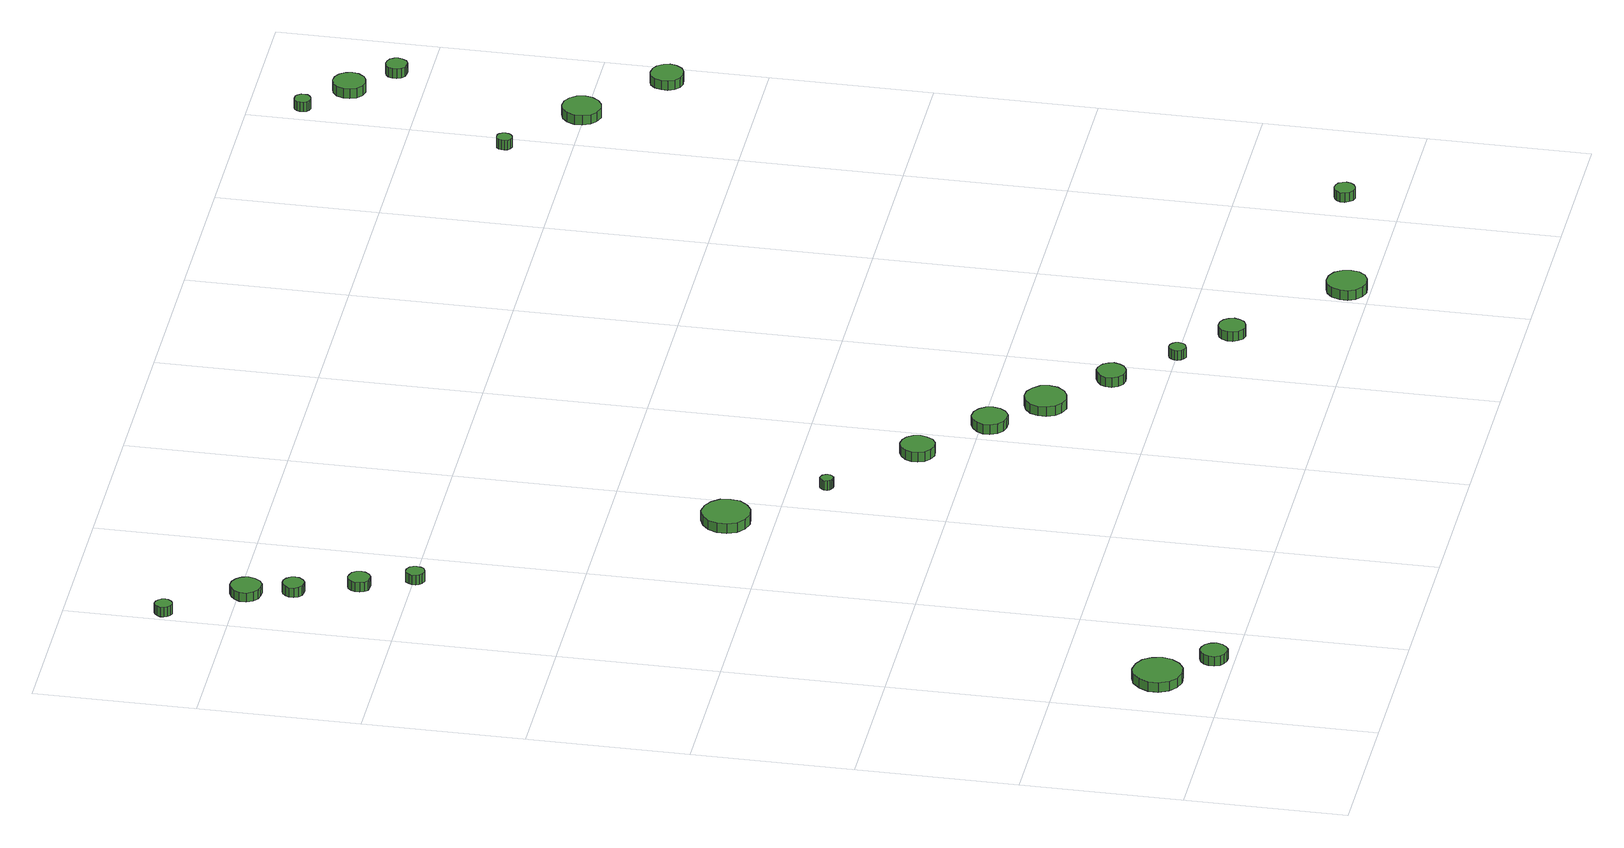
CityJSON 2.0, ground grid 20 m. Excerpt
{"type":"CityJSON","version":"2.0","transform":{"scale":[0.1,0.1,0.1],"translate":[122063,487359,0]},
"CityObjects":{
"tree1":{"type":"SolitaryVegetationObject","attributes":{"function":"something"},"geometry":[{"type":"MultiSurface","lod":"1","boundaries":[[[0,1,2,3,4,5,6,7,8,9,10,11,12,13,14]],[[15,16,17,18,19,20,21,22,23,24,25,26,27,28,29]],[[0,29,28,1]],[[1,28,27,2]],[[2,27,26,3]],[[3,26,25,4]],[[4,25,24,5]],[[5,24,23,6]],[[6,23,22,7]],[[7,22,21,8]],[[8,21,20,9]],[[9,20,19,10]],[[10,19,18,11]],[[11,18,17,12]],[[12,17,16,13]],[[13,16,15,14]],[[14,15,29,0]]]}]},
"tree2":{"type":"SolitaryVegetationObject","attributes":{"function":"something"},"geometry":[{"type":"MultiSurface","lod":"1","boundaries":[[[30,31,32,33,34,35,36,37,38,39,40,41,42,43,44]],[[45,46,47,48,49,50,51,52,53,54,55,56,57,58,59]],[[30,59,58,31]],[[31,58,57,32]],[[32,57,56,33]],[[33,56,55,34]],[[34,55,54,35]],[[35,54,53,36]],[[36,53,52,37]],[[37,52,51,38]],[[38,51,50,39]],[[39,50,49,40]],[[40,49,48,41]],[[41,48,47,42]],[[42,47,46,43]],[[43,46,45,44]],[[44,45,59,30]]]}]},
"tree3":{"type":"SolitaryVegetationObject","attributes":{"function":"something"},"geometry":[{"type":"MultiSurface","lod":"1","boundaries":[[[60,61,62,63,64,65,66,67,68,69,70,71,72,73,74]],[[75,76,77,78,79,80,81,82,83,84,85,86,87,88,89]],[[60,89,88,61]],[[61,88,87,62]],[[62,87,86,63]],[[63,86,85,64]],[[64,85,84,65]],[[65,84,83,66]],[[66,83,82,67]],[[67,82,81,68]],[[68,81,80,69]],[[69,80,79,70]],[[70,79,78,71]],[[71,78,77,72]],[[72,77,76,73]],[[73,76,75,74]],[[74,75,89,60]]]}]},
"tree4":{"type":"SolitaryVegetationObject","attributes":{"function":"something"},"geometry":[{"type":"MultiSurface","lod":"1","boundaries":[[[90,91,92,93,94,95,96,97,98,99,100,101,102,103,104]],[[105,106,107,108,109,110,111,112,113,114,115,116,117,118,119]],[[90,119,118,91]],[[91,118,117,92]],[[92,117,116,93]],[[93,116,115,94]],[[94,115,114,95]],[[95,114,113,96]],[[96,113,112,97]],[[97,112,111,98]],[[98,111,110,99]],[[99,110,109,100]],[[100,109,108,101]],[[101,108,107,102]],[[102,107,106,103]],[[103,106,105,104]],[[104,105,119,90]]]}]},
"tree5":{"type":"SolitaryVegetationObject","attributes":{"function":"something"},"geometry":[{"type":"MultiSurface","lod":"1","boundaries":[[[120,121,122,123,124,125,126,127,128,129,130,131,132,133,134]],[[135,136,137,138,139,140,141,142,143,144,145,146,147,148,149]],[[120,149,148,121]],[[121,148,147,122]],[[122,147,146,123]],[[123,146,145,124]],[[124,145,144,125]],[[125,144,143,126]],[[126,143,142,127]],[[127,142,141,128]],[[128,141,140,129]],[[129,140,139,130]],[[130,139,138,131]],[[131,138,137,132]],[[132,137,136,133]],[[133,136,135,134]],[[134,135,149,120]]]}]},
"tree6":{"type":"SolitaryVegetationObject","attributes":{"function":"something"},"geometry":[{"type":"MultiSurface","lod":"1","boundaries":[[[150,151,152,153,154,155,156,157,158,159,160,161,162,163,164]],[[165,166,167,168,169,170,171,172,173,174,175,176,177,178,179]],[[150,179,178,151]],[[151,178,177,152]],[[152,177,176,153]],[[153,176,175,154]],[[154,175,174,155]],[[155,174,173,156]],[[156,173,172,157]],[[157,172,171,158]],[[158,171,170,159]],[[159,170,169,160]],[[160,169,168,161]],[[161,168,167,162]],[[162,167,166,163]],[[163,166,165,164]],[[164,165,179,150]]]}]},
"tree7":{"type":"SolitaryVegetationObject","attributes":{"function":"something"},"geometry":[{"type":"MultiSurface","lod":"1","boundaries":[[[180,181,182,183,184,185,186,187,188,189,190,191,192,193,194]],[[195,196,197,198,199,200,201,202,203,204,205,206,207,208,209]],[[180,209,208,181]],[[181,208,207,182]],[[182,207,206,183]],[[183,206,205,184]],[[184,205,204,185]],[[185,204,203,186]],[[186,203,202,187]],[[187,202,201,188]],[[188,201,200,189]],[[189,200,199,190]],[[190,199,198,191]],[[191,198,197,192]],[[192,197,196,193]],[[193,196,195,194]],[[194,195,209,180]]]}]},
"tree8":{"type":"SolitaryVegetationObject","attributes":{"function":"something"},"geometry":[{"type":"MultiSurface","lod":"1","boundaries":[[[210,211,212,213,214,215,216,217,218,219,220,221,222,223,224]],[[225,226,227,228,229,230,231,232,233,234,235,236,237,238,239]],[[210,239,238,211]],[[211,238,237,212]],[[212,237,236,213]],[[213,236,235,214]],[[214,235,234,215]],[[215,234,233,216]],[[216,233,232,217]],[[217,232,231,218]],[[218,231,230,219]],[[219,230,229,220]],[[220,229,228,221]],[[221,228,227,222]],[[222,227,226,223]],[[223,226,225,224]],[[224,225,239,210]]]}]},
"tree9":{"type":"SolitaryVegetationObject","attributes":{"function":"something"},"geometry":[{"type":"MultiSurface","lod":"1","boundaries":[[[240,241,242,243,244,245,246,247,248,249,250,251,252,253,254]],[[255,256,257,258,259,260,261,262,263,264,265,266,267,268,269]],[[240,269,268,241]],[[241,268,267,242]],[[242,267,266,243]],[[243,266,265,244]],[[244,265,264,245]],[[245,264,263,246]],[[246,263,262,247]],[[247,262,261,248]],[[248,261,260,249]],[[249,260,259,250]],[[250,259,258,251]],[[251,258,257,252]],[[252,257,256,253]],[[253,256,255,254]],[[254,255,269,240]]]}]},
"tree10":{"type":"SolitaryVegetationObject","attributes":{"function":"something"},"geometry":[{"type":"MultiSurface","lod":"1","boundaries":[[[270,271,272,273,274,275,276,277,278,279,280,281,282,283,284]],[[285,286,287,288,289,290,291,292,293,294,295,296,297,298,299]],[[270,299,298,271]],[[271,298,297,272]],[[272,297,296,273]],[[273,296,295,274]],[[274,295,294,275]],[[275,294,293,276]],[[276,293,292,277]],[[277,292,291,278]],[[278,291,290,279]],[[279,290,289,280]],[[280,289,288,281]],[[281,288,287,282]],[[282,287,286,283]],[[283,286,285,284]],[[284,285,299,270]]]}]},
"tree11":{"type":"SolitaryVegetationObject","attributes":{"function":"something"},"geometry":[{"type":"MultiSurface","lod":"1","boundaries":[[[300,301,302,303,304,305,306,307,308,309,310,311,312,313,314]],[[315,316,317,318,319,320,321,322,323,324,325,326,327,328,329]],[[300,329,328,301]],[[301,328,327,302]],[[302,327,326,303]],[[303,326,325,304]],[[304,325,324,305]],[[305,324,323,306]],[[306,323,322,307]],[[307,322,321,308]],[[308,321,320,309]],[[309,320,319,310]],[[310,319,318,311]],[[311,318,317,312]],[[312,317,316,313]],[[313,316,315,314]],[[314,315,329,300]]]}]},
"tree12":{"type":"SolitaryVegetationObject","attributes":{"function":"something"},"geometry":[{"type":"MultiSurface","lod":"1","boundaries":[[[330,331,332,333,334,335,336,337,338,339,340,341,342,343,344]],[[345,346,347,348,349,350,351,352,353,354,355,356,357,358,359]],[[330,359,358,331]],[[331,358,357,332]],[[332,357,356,333]],[[333,356,355,334]],[[334,355,354,335]],[[335,354,353,336]],[[336,353,352,337]],[[337,352,351,338]],[[338,351,350,339]],[[339,350,349,340]],[[340,349,348,341]],[[341,348,347,342]],[[342,347,346,343]],[[343,346,345,344]],[[344,345,359,330]]]}]},
"tree13":{"type":"SolitaryVegetationObject","attributes":{"function":"something"},"geometry":[{"type":"MultiSurface","lod":"1","boundaries":[[[360,361,362,363,364,365,366,367,368,369,370,371,372,373,374]],[[375,376,377,378,379,380,381,382,383,384,385,386,387,388,389]],[[360,389,388,361]],[[361,388,387,362]],[[362,387,386,363]],[[363,386,385,364]],[[364,385,384,365]],[[365,384,383,366]],[[366,383,382,367]],[[367,382,381,368]],[[368,381,380,369]],[[369,380,379,370]],[[370,379,378,371]],[[371,378,377,372]],[[372,377,376,373]],[[373,376,375,374]],[[374,375,389,360]]]}]},
"tree14":{"type":"SolitaryVegetationObject","attributes":{"function":"something"},"geometry":[{"type":"MultiSurface","lod":"1","boundaries":[[[390,391,392,393,394,395,396,397,398,399,400,401,402,403,404]],[[405,406,407,408,409,410,411,412,413,414,415,416,417,418,419]],[[390,419,418,391]],[[391,418,417,392]],[[392,417,416,393]],[[393,416,415,394]],[[394,415,414,395]],[[395,414,413,396]],[[396,413,412,397]],[[397,412,411,398]],[[398,411,410,399]],[[399,410,409,400]],[[400,409,408,401]],[[401,408,407,402]],[[402,407,406,403]],[[403,406,405,404]],[[404,405,419,390]]]}]},
"tree15":{"type":"SolitaryVegetationObject","attributes":{"function":"something"},"geometry":[{"type":"MultiSurface","lod":"1","boundaries":[[[420,421,422,423,424,425,426,427,428,429,430,431,432,433,434]],[[435,436,437,438,439,440,441,442,443,444,445,446,447,448,449]],[[420,449,448,421]],[[421,448,447,422]],[[422,447,446,423]],[[423,446,445,424]],[[424,445,444,425]],[[425,444,443,426]],[[426,443,442,427]],[[427,442,441,428]],[[428,441,440,429]],[[429,440,439,430]],[[430,439,438,431]],[[431,438,437,432]],[[432,437,436,433]],[[433,436,435,434]],[[434,435,449,420]]]}]},
"tree16":{"type":"SolitaryVegetationObject","attributes":{"function":"something"},"geometry":[{"type":"MultiSurface","lod":"1","boundaries":[[[450,451,452,453,454,455,456,457,458,459,460,461,462,463,464]],[[465,466,467,468,469,470,471,472,473,474,475,476,477,478,479]],[[450,479,478,451]],[[451,478,477,452]],[[452,477,476,453]],[[453,476,475,454]],[[454,475,474,455]],[[455,474,473,456]],[[456,473,472,457]],[[457,472,471,458]],[[458,471,470,459]],[[459,470,469,460]],[[460,469,468,461]],[[461,468,467,462]],[[462,467,466,463]],[[463,466,465,464]],[[464,465,479,450]]]}]},
"tree17":{"type":"SolitaryVegetationObject","attributes":{"function":"something"},"geometry":[{"type":"MultiSurface","lod":"1","boundaries":[[[480,481,482,483,484,485,486,487,488,489,490,491,492,493,494]],[[495,496,497,498,499,500,501,502,503,504,505,506,507,508,509]],[[480,509,508,481]],[[481,508,507,482]],[[482,507,506,483]],[[483,506,505,484]],[[484,505,504,485]],[[485,504,503,486]],[[486,503,502,487]],[[487,502,501,488]],[[488,501,500,489]],[[489,500,499,490]],[[490,499,498,491]],[[491,498,497,492]],[[492,497,496,493]],[[493,496,495,494]],[[494,495,509,480]]]}]},
"tree18":{"type":"SolitaryVegetationObject","attributes":{"function":"something"},"geometry":[{"type":"MultiSurface","lod":"1","boundaries":[[[510,511,512,513,514,515,516,517,518,519,520,521,522,523,524]],[[525,526,527,528,529,530,531,532,533,534,535,536,537,538,539]],[[510,539,538,511]],[[511,538,537,512]],[[512,537,536,513]],[[513,536,535,514]],[[514,535,534,515]],[[515,534,533,516]],[[516,533,532,517]],[[517,532,531,518]],[[518,531,530,519]],[[519,530,529,520]],[[520,529,528,521]],[[521,528,527,522]],[[522,527,526,523]],[[523,526,525,524]],[[524,525,539,510]]]}]},
"tree19":{"type":"SolitaryVegetationObject","attributes":{"function":"something"},"geometry":[{"type":"MultiSurface","lod":"1","boundaries":[[[540,541,542,543,544,545,546,547,548,549,550,551,552,553,554]],[[555,556,557,558,559,560,561,562,563,564,565,566,567,568,569]],[[540,569,568,541]],[[541,568,567,542]],[[542,567,566,543]],[[543,566,565,544]],[[544,565,564,545]],[[545,564,563,546]],[[546,563,562,547]],[[547,562,561,548]],[[548,561,560,549]],[[549,560,559,550]],[[550,559,558,551]],[[551,558,557,552]],[[552,557,556,553]],[[553,556,555,554]],[[554,555,569,540]]]}]},
"tree20":{"type":"SolitaryVegetationObject","attributes":{"function":"something"},"geometry":[{"type":"MultiSurface","lod":"1","boundaries":[[[570,571,572,573,574,575,576,577,578,579,580,581,582,583,584]],[[585,586,587,588,589,590,591,592,593,594,595,596,597,598,599]],[[570,599,598,571]],[[571,598,597,572]],[[572,597,596,573]],[[573,596,595,574]],[[574,595,594,575]],[[575,594,593,576]],[[576,593,592,577]],[[577,592,591,578]],[[578,591,590,579]],[[579,590,589,580]],[[580,589,588,581]],[[581,588,587,582]],[[582,587,586,583]],[[583,586,585,584]],[[584,585,599,570]]]}]},
"tree21":{"type":"SolitaryVegetationObject","attributes":{"function":"something"},"geometry":[{"type":"MultiSurface","lod":"1","boundaries":[[[600,601,602,603,604,605,606,607,608,609,610,611,612,613,614]],[[615,616,617,618,619,620,621,622,623,624,625,626,627,628,629]],[[600,629,628,601]],[[601,628,627,602]],[[602,627,626,603]],[[603,626,625,604]],[[604,625,624,605]],[[605,624,623,606]],[[606,623,622,607]],[[607,622,621,608]],[[608,621,620,609]],[[609,620,619,610]],[[610,619,618,611]],[[611,618,617,612]],[[612,617,616,613]],[[613,616,615,614]],[[614,615,629,600]]]}]},
"tree22":{"type":"SolitaryVegetationObject","attributes":{"function":"something"},"geometry":[{"type":"MultiSurface","lod":"1","boundaries":[[[630,631,632,633,634,635,636,637,638,639,640,641,642,643,644]],[[645,646,647,648,649,650,651,652,653,654,655,656,657,658,659]],[[630,659,658,631]],[[631,658,657,632]],[[632,657,656,633]],[[633,656,655,634]],[[634,655,654,635]],[[635,654,653,636]],[[636,653,652,637]],[[637,652,651,638]],[[638,651,650,639]],[[639,650,649,640]],[[640,649,648,641]],[[641,648,647,642]],[[642,647,646,643]],[[643,646,645,644]],[[644,645,659,630]]]}]},
"tree23":{"type":"SolitaryVegetationObject","attributes":{"function":"something"},"geometry":[{"type":"MultiSurface","lod":"1","boundaries":[[[660,661,662,663,664,665,666,667,668,669,670,671,672,673,674]],[[675,676,677,678,679,680,681,682,683,684,685,686,687,688,689]],[[660,689,688,661]],[[661,688,687,662]],[[662,687,686,663]],[[663,686,685,664]],[[664,685,684,665]],[[665,684,683,666]],[[666,683,682,667]],[[667,682,681,668]],[[668,681,680,669]],[[669,680,679,670]],[[670,679,678,671]],[[671,678,677,672]],[[672,677,676,673]],[[673,676,675,674]],[[674,675,689,660]]]}]}
},
"vertices":[
[104,82,17],[101,95,17],[94,105,17],[83,111,17],[70,113,17],[58,109,17],[49,100,17],[43,89,17],[43,76,17],[49,64,17],[58,56,17],[70,52,17],[83,53,17],[94,60,17],[101,70,17],[101,70,4],[94,60,4],[83,53,4],[70,52,4],[58,56,4],[49,64,4],[43,76,4],[43,89,4],[49,100,4],[58,109,4],[70,113,4],[83,111,4],[94,105,4],[101,95,4],[104,82,4],
[151,25,16],[149,32,16],[145,38,16],[139,41,16],[133,42,16],[126,40,16],[121,35,16],[118,29,16],[118,22,16],[121,15,16],[126,11,16],[133,9,16],[139,9,16],[145,13,16],[149,18,16],[149,18,3],[145,13,3],[139,9,3],[133,9,3],[126,11,3],[121,15,3],[118,22,3],[118,29,3],[121,35,3],[126,40,3],[133,42,3],[139,41,3],[145,38,3],[149,32,3],[151,25,3],
[24,1280,17],[23,1284,17],[20,1288,17],[17,1290,17],[12,1291,17],[8,1289,17],[5,1286,17],[3,1282,17],[3,1278,17],[5,1274,17],[8,1271,17],[12,1269,17],[17,1270,17],[20,1272,17],[23,1276,17],[23,1276,4],[20,1272,4],[17,1270,4],[12,1269,4],[8,1271,4],[5,1274,4],[3,1278,4],[3,1282,4],[5,1286,4],[8,1289,4],[12,1291,4],[17,1290,4],[20,1288,4],[23,1284,4],[24,1280,4],
[107,1137,15],[106,1142,15],[102,1147,15],[97,1150,15],[92,1150,15],[87,1149,15],[83,1145,15],[80,1140,15],[80,1134,15],[83,1129,15],[87,1125,15],[92,1124,15],[97,1124,15],[102,1127,15],[106,1132,15],[106,1132,2],[102,1127,2],[97,1124,2],[92,1124,2],[87,1125,2],[83,1129,2],[80,1134,2],[80,1140,2],[83,1145,2],[87,1149,2],[92,1150,2],[97,1150,2],[102,1147,2],[106,1142,2],[107,1137,2],
[97,1192,15],[95,1200,15],[90,1206,15],[83,1210,15],[75,1211,15],[68,1208,15],[62,1203,15],[58,1196,15],[58,1188,15],[62,1180,15],[68,1175,15],[75,1173,15],[83,1173,15],[90,1177,15],[95,1184,15],[95,1184,3],[90,1177,3],[83,1173,3],[75,1173,3],[68,1175,3],[62,1180,3],[58,1188,3],[58,1196,3],[62,1203,3],[68,1208,3],[75,1211,3],[83,1210,3],[90,1206,3],[95,1200,3],[97,1192,3],
[136,1062,14],[135,1068,14],[131,1073,14],[126,1075,14],[121,1076,14],[115,1074,14],[111,1070,14],[109,1065,14],[109,1059,14],[111,1054,14],[115,1050,14],[121,1049,14],[126,1049,14],[131,1052,14],[135,1057,14],[135,1057,1],[131,1052,1],[126,1049,1],[121,1049,1],[115,1050,1],[111,1054,1],[109,1059,1],[109,1065,1],[111,1070,1],[115,1074,1],[121,1076,1],[126,1075,1],[131,1073,1],[135,1068,1],[136,1062,1],
[158,999,15],[157,1003,15],[155,1007,15],[150,1010,15],[146,1010,15],[141,1009,15],[138,1005,15],[136,1001,15],[136,996,15],[138,992,15],[141,989,15],[146,987,15],[150,988,15],[155,990,15],[157,994,15],[157,994,2],[155,990,2],[150,988,2],[146,987,2],[141,989,2],[138,992,2],[136,996,2],[136,1001,2],[138,1005,2],[141,1009,2],[146,1010,2],[150,1010,2],[155,1007,2],[157,1003,2],[158,999,2],
[373,657,21],[371,669,21],[363,679,21],[353,685,21],[340,687,21],[329,683,21],[319,674,21],[314,663,21],[314,651,21],[319,639,21],[329,631,21],[340,627,21],[353,629,21],[363,635,21],[371,645,21],[371,645,8],[363,635,8],[353,629,8],[340,627,8],[329,631,8],[319,639,8],[314,651,8],[314,663,8],[319,674,8],[329,683,8],[340,687,8],[353,685,8],[363,679,8],[371,669,8],[373,657,8],
[461,555,16],[460,558,16],[458,561,16],[456,562,16],[452,563,16],[449,562,16],[447,560,16],[445,557,16],[445,553,16],[447,550,16],[449,548,16],[452,547,16],[456,547,16],[458,549,16],[460,552,16],[460,552,3],[458,549,3],[456,547,3],[452,547,3],[449,548,3],[447,550,3],[445,553,3],[445,557,3],[447,560,3],[449,562,3],[452,563,3],[456,562,3],[458,561,3],[460,558,3],[461,555,3],
[574,463,15],[572,472,15],[567,479,15],[560,483,15],[551,484,15],[543,481,15],[536,475,15],[533,467,15],[533,459,15],[536,451,15],[543,445,15],[551,442,15],[560,443,15],[567,447,15],[572,455,15],[572,455,2],[567,447,2],[560,443,2],[551,442,2],[543,445,2],[536,451,2],[533,459,2],[533,467,2],[536,475,2],[543,481,2],[551,484,2],[560,483,2],[567,479,2],[572,472,2],[574,463,2],
[656,390,15],[654,399,15],[649,406,15],[641,411,15],[632,412,15],[624,409,15],[617,403,15],[613,395,15],[613,386,15],[617,377,15],[624,371,15],[632,369,15],[641,369,15],[649,374,15],[654,381,15],[654,381,2],[649,374,2],[641,369,2],[632,369,2],[624,371,2],[617,377,2],[613,386,2],[613,395,2],[617,403,2],[624,409,2],[632,412,2],[641,411,2],[649,406,2],[654,399,2],[656,390,2],
[720,333,14],[718,344,14],[711,352,14],[702,358,14],[691,359,14],[681,355,14],[673,348,14],[669,338,14],[669,328,14],[673,318,14],[681,311,14],[691,307,14],[702,309,14],[711,314,14],[718,323,14],[718,323,1],[711,314,1],[702,309,1],[691,307,1],[681,311,1],[673,318,1],[669,328,1],[669,338,1],[673,348,1],[681,355,1],[691,359,1],[702,358,1],[711,352,1],[718,344,1],[720,333,1],
[786,267,15],[784,274,15],[780,280,15],[773,284,15],[766,285,15],[759,282,15],[753,277,15],[750,271,15],[750,263,15],[753,256,15],[759,251,15],[766,249,15],[773,250,15],[780,254,15],[784,260,15],[784,260,2],[780,254,2],[773,250,2],[766,249,2],[759,251,2],[753,256,2],[750,263,2],[750,271,2],[753,277,2],[759,282,2],[766,285,2],[773,284,2],[780,280,2],[784,274,2],[786,267,2],
[849,200,14],[848,204,14],[846,207,14],[842,210,14],[838,210,14],[834,209,14],[831,206,14],[829,202,14],[829,198,14],[831,194,14],[834,191,14],[838,189,14],[842,190,14],[846,192,14],[848,195,14],[848,195,1],[846,192,1],[842,190,1],[838,189,1],[834,191,1],[831,194,1],[829,198,1],[829,202,1],[831,206,1],[834,209,1],[838,210,1],[842,210,1],[846,207,1],[848,204,1],[849,200,1],
[918,145,14],[916,152,14],[912,157,14],[906,161,14],[899,161,14],[893,159,14],[888,155,14],[885,148,14],[885,141,14],[888,135,14],[893,130,14],[899,128,14],[906,129,14],[912,132,14],[916,138,14],[916,138,1],[912,132,1],[906,129,1],[899,128,1],[893,130,1],[888,135,1],[885,141,1],[885,148,1],[888,155,1],[893,159,1],[899,161,1],[906,161,1],[912,157,1],[916,152,1],[918,145,1],
[1052,28,16],[1050,38,16],[1044,47,16],[1035,52,16],[1024,53,16],[1015,50,16],[1007,43,16],[1003,33,16],[1003,23,16],[1007,14,16],[1015,7,16],[1024,4,16],[1035,5,16],[1044,10,16],[1050,18,16],[1050,18,3],[1044,10,3],[1035,5,3],[1024,4,3],[1015,7,3],[1007,14,3],[1003,23,3],[1003,33,3],[1007,43,3],[1015,50,3],[1024,53,3],[1035,52,3],[1044,47,3],[1050,38,3],[1052,28,3],
[1257,71,16],[1256,76,16],[1253,81,16],[1248,83,16],[1243,84,16],[1238,82,16],[1234,79,16],[1231,74,16],[1231,69,16],[1234,64,16],[1238,60,16],[1243,58,16],[1248,59,16],[1253,62,16],[1256,66,16],[1256,66,3],[1253,62,3],[1248,59,3],[1243,58,3],[1238,60,3],[1234,64,3],[1231,69,3],[1231,74,3],[1234,79,3],[1238,82,3],[1243,84,3],[1248,83,3],[1253,81,3],[1256,76,3],[1257,71,3],
[1176,1079,24],[1175,1083,24],[1173,1086,24],[1170,1088,24],[1166,1088,24],[1162,1087,24],[1159,1084,24],[1158,1081,24],[1158,1077,24],[1159,1073,24],[1162,1071,24],[1166,1069,24],[1170,1070,24],[1173,1072,24],[1175,1075,24],[1175,1075,11],[1173,1072,11],[1170,1070,11],[1166,1069,11],[1162,1071,11],[1159,1073,11],[1158,1077,11],[1158,1081,11],[1159,1084,11],[1162,1087,11],[1166,1088,11],[1170,1088,11],[1173,1086,11],[1175,1083,11],[1176,1079,11],
[1280,1001,24],[1278,1011,24],[1272,1019,24],[1264,1024,24],[1254,1025,24],[1244,1022,24],[1237,1015,24],[1233,1006,24],[1233,996,24],[1237,987,24],[1244,981,24],[1254,977,24],[1264,979,24],[1272,984,24],[1278,992,24],[1278,992,11],[1272,984,11],[1264,979,11],[1254,977,11],[1244,981,11],[1237,987,11],[1233,996,11],[1233,1006,11],[1237,1015,11],[1244,1022,11],[1254,1025,11],[1264,1024,11],[1272,1019,11],[1278,1011,11],[1280,1001,11],
[1221,1332,25],[1221,1336,25],[1218,1340,25],[1215,1342,25],[1210,1342,25],[1206,1341,25],[1203,1338,25],[1202,1334,25],[1202,1330,25],[1203,1326,25],[1206,1323,25],[1210,1322,25],[1215,1323,25],[1218,1325,25],[1221,1328,25],[1221,1328,12],[1218,1325,12],[1215,1323,12],[1210,1322,12],[1206,1323,12],[1203,1326,12],[1202,1330,12],[1202,1334,12],[1203,1338,12],[1206,1341,12],[1210,1342,12],[1215,1342,12],[1218,1340,12],[1221,1336,12],[1221,1332,12],
[1373,915,24],[1371,923,24],[1366,930,24],[1359,934,24],[1350,935,24],[1342,933,24],[1336,927,24],[1333,919,24],[1333,911,24],[1336,903,24],[1342,897,24],[1350,895,24],[1359,896,24],[1366,900,24],[1371,907,24],[1371,907,11],[1366,900,11],[1359,896,11],[1350,895,11],[1342,897,11],[1336,903,11],[1333,911,11],[1333,919,11],[1336,927,11],[1342,933,11],[1350,935,11],[1359,934,11],[1366,930,11],[1371,923,11],[1373,915,11],
[1283,1285,25],[1281,1293,25],[1276,1300,25],[1269,1304,25],[1261,1305,25],[1253,1303,25],[1246,1297,25],[1243,1289,25],[1243,1281,25],[1246,1273,25],[1253,1267,25],[1261,1265,25],[1269,1266,25],[1276,1270,25],[1281,1277,25],[1281,1277,12],[1276,1270,12],[1269,1266,12],[1261,1265,12],[1253,1267,12],[1246,1273,12],[1243,1281,12],[1243,1289,12],[1246,1297,12],[1253,1303,12],[1261,1305,12],[1269,1304,12],[1276,1300,12],[1281,1293,12],[1283,1285,12],
[1326,1237,25],[1325,1242,25],[1322,1247,25],[1317,1249,25],[1312,1250,25],[1306,1248,25],[1302,1245,25],[1300,1240,25],[1300,1234,25],[1302,1229,25],[1306,1225,25],[1312,1224,25],[1317,1224,25],[1322,1227,25],[1325,1232,25],[1325,1232,12],[1322,1227,12],[1317,1224,12],[1312,1224,12],[1306,1225,12],[1302,1229,12],[1300,1234,12],[1300,1240,12],[1302,1245,12],[1306,1248,12],[1312,1250,12],[1317,1249,12],[1322,1247,12],[1325,1242,12],[1326,1237,12]
]}
